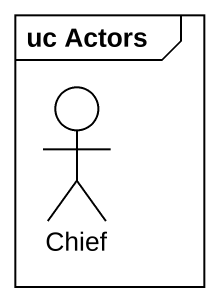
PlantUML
@startuml
mainframe uc Actors
actor Chief
@enduml
